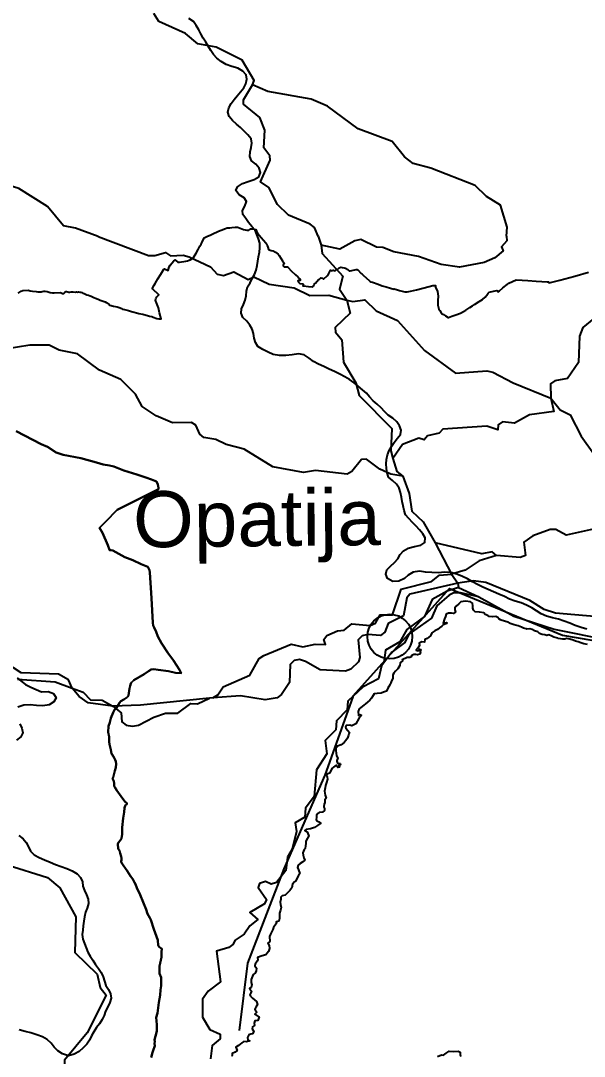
# Model space of a CAD drawing. Header units: metres. Extents: x 13.21 to 19.52, y 42.14 to 46.62.
# Drawn here: x 14.1504 to 14.3766, y 45.174 to 45.5895 of the extents above; entities that cross this region are included whole.
import ezdxf

# ---------------------------------------------------------------- set-up
doc = ezdxf.new("R2010")
doc.units = ezdxf.units.M
doc.header["$MEASUREMENT"] = 0
for name, color, linetype in [('CESTE', 5, 'Continuous'), ('GE_obr', 210, 'Continuous'), ('grad_manji', 1, 'Continuous'), ('hr', 9, 'Continuous'), ('naziv_manji', 1, 'Continuous'), ('PRUGE', 7, 'Continuous')]:
    doc.layers.add(name, color=color, linetype=linetype)
doc.styles.get("Standard").update_dxf_attribs({"font": 'arial.ttf'})

msp = doc.modelspace()

# ---------------------------------------------------------------- linework, layer by layer
at = {"layer": 'CESTE'}
for p, q in [((14.26977, 45.50304), (14.271, 45.49946)), ((14.31671, 45.37997), (14.32333, 45.36743)), ((14.32333, 45.36743), (14.32592, 45.36386)), ((14.32592, 45.36386), (14.32615, 45.36209)), ((14.32615, 45.36209), (14.33423, 45.35825)), ((14.29622, 45.33178), (14.29529, 45.33061)), ((14.22756, 45.31775), (14.22624, 45.31763))]:
    msp.add_line(p, q, dxfattribs=at)
for points in [[(14.2434, 45.56371), (14.24409, 45.5655), (14.23934, 45.57364), (14.22883, 45.57885), (14.22148, 45.58024), (14.2166, 45.58435), (14.20581, 45.58912), (14.20377, 45.59232)], [(14.26977, 45.50304), (14.26839, 45.50652), (14.26664, 45.50779), (14.25792, 45.51144), (14.25345, 45.51574), (14.24997, 45.52249), (14.24669, 45.52483), (14.25057, 45.53348), (14.25044, 45.53524), (14.24801, 45.53841), (14.24837, 45.5455), (14.24635, 45.55064), (14.23986, 45.55596), (14.23976, 45.55776), (14.2434, 45.56371)], [(14.34535, 45.50308), (14.34563, 45.50665), (14.34304, 45.51549), (14.33738, 45.519), (14.33279, 45.52332), (14.31504, 45.53025), (14.30788, 45.53215), (14.3045, 45.53485), (14.29945, 45.54101), (14.28584, 45.54602), (14.27348, 45.55515), (14.26695, 45.55799), (14.24958, 45.56105), (14.2434, 45.56371)], [(14.18143, 45.50288), (14.17243, 45.50629), (14.16752, 45.5072), (14.16108, 45.51492), (14.14964, 45.52213), (14.13092, 45.52791), (14.1208, 45.5356), (14.11637, 45.53741), (14.1112, 45.54124), (14.10354, 45.54192), (14.09588, 45.54151), (14.08542, 45.54486)], [(14.18143, 45.50288), (14.20164, 45.49525), (14.20423, 45.49521), (14.20845, 45.49641), (14.21054, 45.49516), (14.21559, 45.49533), (14.21801, 45.49471), (14.22656, 45.49078), (14.22932, 45.48777), (14.23182, 45.48718), (14.23595, 45.48876), (14.24175, 45.48562), (14.24395, 45.48667), (14.25016, 45.4837), (14.26022, 45.48232), (14.26639, 45.47918), (14.27405, 45.4794), (14.28125, 45.47729)], [(14.34535, 45.50308), (14.34556, 45.50119), (14.34342, 45.4988), (14.34408, 45.49712), (14.34075, 45.49427), (14.33645, 45.49242), (14.32659, 45.49062), (14.31914, 45.4916), (14.31006, 45.49484), (14.3002, 45.49678), (14.29579, 45.49849), (14.2932, 45.49858), (14.28698, 45.5017), (14.28457, 45.50117), (14.27848, 45.49775), (14.271, 45.49946)], [(14.271, 45.49946), (14.27134, 45.496), (14.27965, 45.48696), (14.27834, 45.48172), (14.28125, 45.47729)], [(14.28125, 45.47729), (14.28265, 45.47208), (14.27668, 45.46631), (14.27674, 45.46455), (14.27927, 45.46142), (14.27993, 45.45252), (14.2849, 45.44422), (14.28629, 45.4391), (14.29936, 45.42581), (14.29896, 45.41693), (14.29979, 45.4138)], [(14.28125, 45.47729), (14.28375, 45.47676), (14.28853, 45.4775), (14.29309, 45.4731), (14.3017, 45.46924), (14.31251, 45.45708), (14.32495, 45.44805), (14.33747, 45.44903), (14.33995, 45.44851), (14.34812, 45.44422), (14.36321, 45.43803)], [(14.38276, 45.47184), (14.376, 45.4664), (14.37467, 45.46295), (14.37432, 45.45233), (14.36985, 45.44591), (14.36476, 45.44499), (14.36304, 45.44381), (14.36321, 45.43803)], [(14.30383, 45.40677), (14.29894, 45.40759), (14.29458, 45.40951), (14.28915, 45.41348), (14.28718, 45.4134), (14.28331, 45.40855), (14.28142, 45.40758), (14.26875, 45.40903), (14.2639, 45.4082), (14.25157, 45.41052), (14.24004, 45.41756), (14.23291, 45.41938), (14.22876, 45.42142), (14.22385, 45.42223), (14.22224, 45.42362), (14.22068, 45.42714), (14.21901, 45.42829), (14.21132, 45.42812), (14.20476, 45.43093), (14.19917, 45.43462), (14.19646, 45.43956), (14.19059, 45.44545), (14.18204, 45.4493), (14.17323, 45.45579), (14.16586, 45.45728), (14.16179, 45.45932), (14.15407, 45.45927), (14.14416, 45.45762)], [(14.36321, 45.43803), (14.36445, 45.43269), (14.35458, 45.43136), (14.34865, 45.42794), (14.34377, 45.42855), (14.34201, 45.42729), (14.34195, 45.42536), (14.3375, 45.42673), (14.31983, 45.42552), (14.31836, 45.42395), (14.31368, 45.42293), (14.31236, 45.42128), (14.31016, 45.42199), (14.30369, 45.41938), (14.29979, 45.4138)], [(14.36321, 45.43803), (14.36697, 45.43335), (14.37097, 45.43131), (14.37538, 45.42283), (14.38111, 45.4148), (14.38256, 45.40951), (14.38516, 45.40528)], [(14.29979, 45.4138), (14.30144, 45.40856), (14.30383, 45.40677)], [(14.30383, 45.40677), (14.30629, 45.39978), (14.30736, 45.39266), (14.31191, 45.38844), (14.31671, 45.37997)], [(14.38135, 45.38568), (14.3694, 45.38306), (14.36522, 45.38531), (14.3629, 45.38533), (14.356, 45.3828), (14.3524, 45.3803), (14.35308, 45.3749), (14.35094, 45.37415), (14.34143, 45.37486)], [(14.34143, 45.37486), (14.33964, 45.37635), (14.33546, 45.37559), (14.31671, 45.37997)], [(14.34143, 45.37486), (14.33444, 45.37269), (14.3288, 45.36905), (14.32333, 45.36743)], [(14.22756, 45.31775), (14.22952, 45.31894), (14.23165, 45.32214), (14.24232, 45.32693), (14.24611, 45.33355), (14.24799, 45.33477), (14.25892, 45.33926), (14.26358, 45.3382), (14.26855, 45.33926), (14.27268, 45.33916), (14.27214, 45.34116), (14.27325, 45.34275), (14.27754, 45.3447), (14.28017, 45.34493), (14.28326, 45.34745), (14.29072, 45.34676), (14.29275, 45.34772), (14.29474, 45.35104), (14.29967, 45.35112), (14.30314, 45.3614), (14.31524, 45.36452), (14.31855, 45.36696), (14.32333, 45.36743)], [(14.40988, 45.34638), (14.39968, 45.34635), (14.38532, 45.35005), (14.36507, 45.35172), (14.36051, 45.35328), (14.35482, 45.35686), (14.33716, 45.36401), (14.33219, 45.3647), (14.32592, 45.36386)], [(14.32592, 45.36386), (14.30665, 45.35944), (14.30545, 45.35788), (14.30399, 45.35074), (14.29784, 45.34766), (14.29655, 45.3442), (14.2948, 45.34285), (14.28979, 45.34326), (14.28744, 45.34264), (14.28591, 45.34112), (14.28655, 45.33401), (14.28597, 45.33227), (14.28294, 45.32934), (14.28076, 45.32852), (14.27059, 45.32901), (14.26474, 45.3323), (14.2623, 45.33311), (14.2601, 45.3327), (14.25862, 45.33111), (14.25835, 45.32399), (14.25511, 45.31908), (14.25331, 45.31782), (14.24846, 45.31703), (14.23859, 45.31862), (14.22756, 45.31775)], [(14.32615, 45.36209), (14.32154, 45.36056), (14.31559, 45.35719), (14.31252, 45.35039), (14.30535, 45.34525), (14.30253, 45.34029), (14.29684, 45.33687), (14.29622, 45.33178)], [(14.33423, 45.35825), (14.32695, 45.35993), (14.3243, 45.35988), (14.32238, 45.35892), (14.31747, 45.35475), (14.31531, 45.34972), (14.30622, 45.34335), (14.30464, 45.33997), (14.29939, 45.33614), (14.29622, 45.33178)], [(14.33423, 45.35825), (14.3483, 45.35049), (14.3645, 45.3454), (14.38654, 45.34089), (14.41883, 45.33646), (14.43317, 45.33205)], [(14.17098, 45.32161), (14.16954, 45.325), (14.1656, 45.32732), (14.15053, 45.32787), (14.14114, 45.3339), (14.13184, 45.33681), (14.12778, 45.34131), (14.1242, 45.34379), (14.11935, 45.34465), (14.11623, 45.34756), (14.10902, 45.34849)], [(14.29529, 45.33061), (14.29401, 45.32537), (14.28792, 45.3222), (14.28168, 45.31648), (14.28145, 45.31296), (14.2772, 45.30861), (14.27691, 45.30501), (14.27262, 45.30068), (14.27332, 45.29531), (14.26911, 45.28889), (14.26823, 45.27814), (14.26477, 45.27348), (14.26448, 45.26986), (14.26061, 45.26765), (14.26111, 45.26415), (14.25942, 45.2571), (14.25746, 45.25382), (14.25681, 45.24847), (14.25304, 45.2437), (14.25095, 45.24306), (14.24862, 45.24405), (14.24628, 45.24323), (14.24574, 45.24171), (14.24909, 45.23682), (14.24831, 45.23507), (14.24235, 45.23169), (14.24559, 45.22891), (14.24233, 45.22625), (14.24012, 45.22298), (14.23645, 45.22056), (14.2356, 45.21883), (14.23393, 45.21756), (14.22897, 45.21619), (14.23058, 45.2039), (14.2257, 45.20005), (14.22335, 45.19683), (14.22332, 45.18965), (14.22636, 45.18469), (14.23042, 45.1828), (14.23048, 45.18092), (14.22726, 45.1783), (14.22659, 45.17296)], [(14.14906, 45.32525), (14.16426, 45.32427), (14.17098, 45.32161)], [(14.17098, 45.32161), (14.17548, 45.32006), (14.1784, 45.31699), (14.18311, 45.31691), (14.1874, 45.31441)], [(14.1874, 45.31441), (14.17746, 45.31584), (14.17382, 45.31833), (14.17098, 45.32161)], [(14.1874, 45.31441), (14.19071, 45.31177), (14.19103, 45.30816), (14.19274, 45.30684), (14.19525, 45.30648), (14.19772, 45.30684), (14.20383, 45.31007), (14.2085, 45.3116), (14.21344, 45.31162), (14.21868, 45.31546), (14.22132, 45.31543), (14.22624, 45.31763)], [(14.22624, 45.31763), (14.1985, 45.31487), (14.1874, 45.31441)], [(14.14491, 45.25084), (14.16115, 45.24567), (14.16611, 45.24159), (14.17246, 45.22992), (14.17214, 45.21556), (14.1811, 45.20686), (14.18233, 45.2016), (14.18467, 45.19852), (14.17707, 45.18332), (14.16799, 45.17247), (14.16794, 45.16898), (14.16334, 45.16007)]]:
    msp.add_lwpolyline(points, dxfattribs=at)
at = {"layer": 'GE_obr'}
msp.add_lwpolyline([(14.23819, 45.18437), (14.24159, 45.21137), (14.25609, 45.24918), (14.27259, 45.28673), (14.28379, 45.31825), (14.28382, 45.31863), (14.32258, 45.3616), (14.36795, 45.34296), (14.40315, 45.33691), (14.43117, 45.33069), (14.48373, 45.30601), (14.53631, 45.28049), (14.55174, 45.28309), (14.5564, 45.28835)], dxfattribs=at)
at = {"layer": 'grad_manji'}
msp.add_circle((14.29855, 45.34235), 0.00898, dxfattribs=at)
at = {"layer": 'hr'}
for points in [[(14.14942, 45.48021), (14.15062, 45.48097), (14.15125, 45.48122), (14.15343, 45.48129), (14.15372, 45.48119), (14.15417, 45.48115), (14.15511, 45.48099), (14.15655, 45.48085), (14.15732, 45.48074), (14.15865, 45.48065), (14.15902, 45.48081), (14.15965, 45.48097), (14.16019, 45.48094), (14.16096, 45.48086), (14.16218, 45.48045), (14.16311, 45.48027), (14.1638, 45.48027), (14.1663, 45.48037), (14.16715, 45.47997), (14.16721, 45.48008), (14.16767, 45.48008), (14.16786, 45.48021), (14.16805, 45.48043), (14.16811, 45.4806), (14.16826, 45.48071), (14.1685, 45.48079), (14.16882, 45.48082), (14.16927, 45.48075), (14.16965, 45.48059), (14.17013, 45.48059), (14.17067, 45.48067), (14.17143, 45.48065), (14.17236, 45.48059), (14.17273, 45.48064), (14.17314, 45.4806), (14.17357, 45.48062), (14.17406, 45.48061), (14.17452, 45.48054), (14.17497, 45.48042), (14.17535, 45.48021), (14.1759, 45.48), (14.17641, 45.47969), (14.177, 45.47948), (14.17756, 45.47936), (14.17821, 45.47913), (14.1787, 45.47889), (14.1792, 45.47869), (14.17979, 45.47841), (14.18044, 45.4782), (14.18143, 45.47778), (14.18224, 45.47738), (14.18433, 45.47668), (14.18497, 45.47624), (14.18539, 45.47601), (14.18587, 45.47563), (14.18596, 45.47541), (14.18619, 45.47527), (14.18763, 45.47499), (14.18907, 45.47464), (14.19032, 45.47424), (14.19083, 45.47401), (14.19129, 45.47371), (14.19212, 45.47353), (14.1936, 45.47316), (14.19444, 45.47293), (14.19482, 45.47281), (14.19544, 45.47266), (14.19734, 45.47214), (14.19781, 45.47205), (14.19862, 45.47182), (14.19945, 45.47166), (14.20069, 45.47131), (14.20123, 45.47125), (14.2021, 45.47097), (14.20301, 45.47076), (14.20356, 45.47051), (14.20509, 45.47004), (14.20579, 45.4699), (14.20675, 45.46983), (14.20613, 45.47222), (14.20567, 45.47426), (14.20464, 45.47695), (14.20445, 45.47737), (14.20457, 45.47786), (14.20499, 45.47862), (14.20582, 45.47953), (14.20348, 45.48177), (14.20333, 45.48197), (14.20332, 45.48217), (14.20393, 45.48339), (14.20437, 45.48404), (14.20547, 45.48591), (14.20669, 45.4878), (14.20782, 45.48982), (14.20806, 45.48988), (14.20952, 45.48926), (14.20996, 45.49065), (14.21044, 45.49139), (14.21183, 45.49313), (14.21225, 45.49342), (14.21246, 45.4935), (14.21267, 45.49319), (14.21341, 45.49259), (14.21418, 45.49259), (14.21495, 45.49266), (14.21591, 45.49284), (14.21662, 45.49304), (14.21733, 45.49318), (14.21806, 45.49341), (14.21844, 45.49356), (14.21909, 45.49396), (14.21975, 45.49451), (14.22086, 45.49626), (14.22159, 45.49771), (14.22236, 45.49894), (14.22286, 45.49982), (14.22307, 45.50029), (14.22399, 45.50238), (14.22512, 45.50293), (14.22674, 45.50358), (14.22727, 45.50386), (14.22982, 45.50499), (14.23083, 45.50539), (14.23265, 45.50603), (14.23326, 45.5063), (14.23432, 45.50636), (14.23509, 45.50645), (14.2366, 45.50669), (14.23738, 45.5066), (14.23784, 45.50648), (14.2398, 45.50573), (14.24051, 45.5055), (14.24116, 45.50536), (14.2417, 45.50537), (14.24201, 45.50548), (14.24236, 45.5057), (14.24262, 45.50593), (14.24339, 45.5059), (14.24479, 45.50573), (14.24503, 45.50502), (14.24543, 45.50425), (14.24688, 45.50243), (14.24876, 45.50029), (14.24919, 45.49981), (14.24928, 45.49922), (14.24957, 45.49856), (14.24986, 45.49761), (14.25087, 45.4973), (14.25178, 45.49713), (14.25268, 45.49656), (14.25371, 45.49573), (14.25415, 45.4953), (14.25544, 45.49309), (14.25598, 45.49236), (14.25614, 45.49192), (14.25603, 45.49174), (14.25573, 45.49142), (14.25575, 45.49108), (14.25607, 45.49084), (14.25619, 45.49068), (14.25667, 45.49077), (14.25733, 45.49073), (14.25779, 45.4905), (14.25898, 45.48907), (14.26072, 45.48756), (14.2616, 45.48665), (14.26195, 45.48615), (14.26252, 45.48572), (14.26258, 45.48544), (14.26254, 45.48526), (14.26186, 45.48516), (14.26164, 45.48506), (14.26192, 45.48453), (14.2624, 45.48409), (14.2635, 45.48396), (14.2637, 45.48391), (14.26393, 45.48356), (14.26365, 45.48307), (14.26393, 45.48312), (14.26589, 45.48285), (14.26736, 45.48271), (14.26771, 45.48285), (14.26806, 45.4831), (14.26818, 45.48371), (14.26867, 45.48416), (14.26998, 45.48566), (14.27032, 45.48583), (14.2709, 45.48628), (14.27158, 45.48622), (14.27181, 45.48589), (14.27206, 45.48587), (14.27344, 45.48712), (14.2739, 45.48774), (14.2748, 45.48936), (14.27515, 45.48908), (14.27585, 45.48939), (14.27624, 45.48905), (14.27679, 45.48927), (14.27732, 45.48962), (14.27771, 45.48978), (14.27824, 45.49026), (14.27892, 45.49052), (14.27946, 45.4905), (14.28019, 45.49033), (14.28077, 45.49015), (14.2817, 45.48968), (14.28219, 45.48912), (14.2826, 45.48908), (14.28334, 45.4893), (14.28511, 45.48963), (14.28542, 45.48966), (14.28568, 45.48946), (14.28708, 45.48806), (14.28746, 45.48777), (14.28796, 45.48725), (14.29029, 45.48517), (14.29061, 45.48482), (14.29094, 45.48468), (14.2916, 45.48451), (14.29391, 45.4838), (14.29552, 45.48309), (14.29659, 45.48278), (14.29716, 45.48269), (14.29881, 45.48222), (14.30016, 45.48178), (14.30026, 45.48184), (14.30171, 45.4815), (14.3025, 45.48121), (14.30463, 45.48068), (14.30522, 45.48062), (14.30554, 45.48063), (14.30681, 45.4809), (14.30928, 45.48152), (14.31439, 45.48289), (14.31587, 45.48317), (14.31691, 45.48324), (14.31693, 45.48255), (14.31766, 45.48076), (14.31789, 45.47984), (14.318, 45.47895), (14.31781, 45.47723), (14.31787, 45.47535), (14.3183, 45.47372), (14.3186, 45.47313), (14.31937, 45.47205), (14.3201, 45.47162), (14.32094, 45.47103), (14.32196, 45.47045), (14.32212, 45.4704), (14.32348, 45.47098), (14.32505, 45.47141), (14.32691, 45.47215), (14.32814, 45.47274), (14.32904, 45.47335), (14.3307, 45.47446), (14.33176, 45.47504), (14.33256, 45.47562), (14.33443, 45.47677), (14.33573, 45.47765), (14.33682, 45.47852), (14.3375, 45.47933), (14.33807, 45.48013), (14.3385, 45.48053), (14.34024, 45.48097), (14.34147, 45.48117), (14.34181, 45.48102), (14.34191, 45.48069), (14.34253, 45.48114), (14.34396, 45.48223), (14.34564, 45.48363), (14.34635, 45.4841), (14.34775, 45.48483), (14.34926, 45.48552), (14.35163, 45.4854), (14.35394, 45.48522), (14.35735, 45.48502), (14.35959, 45.48489), (14.36172, 45.48465), (14.36224, 45.48466), (14.36254, 45.48429), (14.36683, 45.48541), (14.37286, 45.48703), (14.37837, 45.48852)], [(14.14855, 45.42482), (14.15858, 45.4196), (14.16109, 45.41849), (14.16462, 45.41619), (14.16745, 45.4153), (14.17451, 45.41396), (14.18088, 45.41215), (14.1835, 45.41147), (14.18601, 45.41099), (14.18782, 45.41054), (14.19184, 45.40906), (14.19706, 45.40734), (14.20057, 45.40624), (14.20283, 45.40533), (14.20489, 45.40457), (14.20541, 45.40338), (14.20574, 45.40198), (14.20574, 45.40155), (14.19501, 45.39613), (14.1894, 45.3934), (14.18916, 45.39328), (14.18828, 45.39236), (14.18522, 45.38916), (14.18206, 45.38605), (14.18319, 45.38402), (14.18536, 45.37903), (14.18606, 45.37715), (14.18609, 45.37706), (14.18666, 45.377), (14.18739, 45.37687), (14.19224, 45.37422), (14.19534, 45.37298), (14.19876, 45.37145), (14.20147, 45.37034), (14.2021, 45.36901), (14.2022, 45.36807), (14.20285, 45.35775), (14.20339, 45.3479), (14.20351, 45.34678), (14.20401, 45.34607), (14.20473, 45.34425), (14.20537, 45.34242), (14.20689, 45.33976), (14.20945, 45.3359), (14.21179, 45.33282), (14.21413, 45.329), (14.21478, 45.32763), (14.21259, 45.32787), (14.20971, 45.32842), (14.2056, 45.32907), (14.20385, 45.32924), (14.20275, 45.32911), (14.20167, 45.32848), (14.19993, 45.32726), (14.19576, 45.32483), (14.19483, 45.324), (14.19466, 45.32352), (14.19433, 45.32259), (14.19402, 45.32147), (14.19362, 45.31872), (14.19333, 45.31829), (14.19297, 45.31795), (14.19181, 45.31714), (14.19063, 45.3165), (14.19005, 45.31581), (14.18869, 45.31345), (14.18806, 45.31302), (14.18747, 45.3119), (14.18657, 45.30957), (14.18614, 45.30783), (14.18558, 45.30639), (14.1855, 45.30399), (14.18585, 45.30208), (14.18588, 45.30014), (14.18606, 45.29919), (14.18658, 45.29694), (14.18689, 45.29542), (14.18772, 45.294), (14.18829, 45.29294), (14.18859, 45.29229), (14.18868, 45.29132), (14.18854, 45.28982), (14.1882, 45.28845), (14.18746, 45.28588), (14.18723, 45.28536), (14.18771, 45.2844), (14.18787, 45.28335), (14.18792, 45.28241), (14.18813, 45.28198), (14.189, 45.28064), (14.19069, 45.27825), (14.19223, 45.27618), (14.19296, 45.2755), (14.193, 45.27532), (14.19305, 45.27512), (14.19233, 45.27463), (14.1923, 45.27452), (14.1921, 45.27366), (14.19192, 45.27193), (14.19155, 45.26945), (14.19116, 45.26576), (14.19115, 45.2657), (14.19117, 45.26467), (14.19108, 45.26302), (14.19082, 45.26135), (14.19038, 45.26049), (14.18962, 45.25971), (14.18938, 45.25925), (14.18949, 45.25721), (14.19007, 45.25648), (14.19025, 45.25542), (14.19066, 45.25409), (14.1908, 45.25348), (14.19089, 45.25297), (14.19089, 45.25265), (14.19069, 45.25228), (14.19075, 45.252), (14.19096, 45.25142), (14.19153, 45.25071), (14.1924, 45.24925), (14.19314, 45.24843), (14.19443, 45.24623), (14.19534, 45.24502), (14.19591, 45.24401), (14.19604, 45.24376), (14.19641, 45.24297), (14.19701, 45.24149), (14.19834, 45.23869), (14.20081, 45.2329), (14.20128, 45.23116), (14.20216, 45.22947), (14.20265, 45.22865), (14.2038, 45.22497), (14.20543, 45.22049), (14.20559, 45.21843), (14.20617, 45.21775), (14.20652, 45.21747), (14.20702, 45.21709), (14.20697, 45.21589), (14.20696, 45.21378), (14.20615, 45.21016), (14.20611, 45.20716), (14.20678, 45.20562), (14.20675, 45.20221), (14.20652, 45.20064), (14.20641, 45.19846), (14.20582, 45.19551), (14.20539, 45.19236), (14.20524, 45.19125), (14.20483, 45.18955), (14.20488, 45.18821), (14.20501, 45.18661), (14.20501, 45.18398), (14.20452, 45.18198), (14.20413, 45.18063), (14.20421, 45.17985), (14.20411, 45.17914), (14.20424, 45.17815), (14.2035, 45.17632), (14.20332, 45.17552), (14.20282, 45.17345)], [(14.20282, 45.17345), (14.20332, 45.17552), (14.2035, 45.17632), (14.20424, 45.17815), (14.20411, 45.17914), (14.20421, 45.17985), (14.20413, 45.18063), (14.20452, 45.18198), (14.20501, 45.18398), (14.20501, 45.18661), (14.20488, 45.18821), (14.20483, 45.18955), (14.20524, 45.19125), (14.20539, 45.19236), (14.20582, 45.19551), (14.20641, 45.19846), (14.20652, 45.20064), (14.20675, 45.20221), (14.20678, 45.20562), (14.20611, 45.20716), (14.20615, 45.21016), (14.20696, 45.21378), (14.20697, 45.21589), (14.20702, 45.21709), (14.20652, 45.21747), (14.20617, 45.21775), (14.20559, 45.21843), (14.20543, 45.22049), (14.2038, 45.22497), (14.20265, 45.22865), (14.20216, 45.22947), (14.20128, 45.23116), (14.20081, 45.2329), (14.19834, 45.23869), (14.19701, 45.24149), (14.19641, 45.24297), (14.19604, 45.24376), (14.19591, 45.24401), (14.19534, 45.24502), (14.19443, 45.24623), (14.19314, 45.24843), (14.1924, 45.24925), (14.19153, 45.25071), (14.19096, 45.25142), (14.19075, 45.252), (14.19069, 45.25228), (14.19089, 45.25265), (14.19089, 45.25297), (14.1908, 45.25348), (14.19066, 45.25409), (14.19025, 45.25542), (14.19007, 45.25648), (14.18949, 45.25721), (14.18938, 45.25925), (14.18962, 45.25971), (14.19038, 45.26049), (14.19082, 45.26135), (14.19108, 45.26302), (14.19117, 45.26467), (14.19115, 45.2657), (14.19116, 45.26576), (14.19155, 45.26945), (14.19192, 45.27193), (14.1921, 45.27366), (14.1923, 45.27452), (14.19233, 45.27463), (14.19305, 45.27512), (14.193, 45.27532), (14.19296, 45.2755), (14.19223, 45.27618), (14.19069, 45.27825), (14.189, 45.28064), (14.18813, 45.28198), (14.18792, 45.28241), (14.18787, 45.28335), (14.18771, 45.2844), (14.18723, 45.28536), (14.18746, 45.28588), (14.1882, 45.28845), (14.18854, 45.28982), (14.18868, 45.29132), (14.18859, 45.29229), (14.18829, 45.29294), (14.18772, 45.294), (14.18689, 45.29542), (14.18658, 45.29694), (14.18606, 45.29919), (14.18588, 45.30014), (14.18585, 45.30208), (14.1855, 45.30399), (14.18558, 45.30639), (14.18614, 45.30783), (14.18657, 45.30957), (14.18747, 45.3119), (14.18806, 45.31302), (14.18869, 45.31345), (14.19005, 45.31581), (14.19063, 45.3165), (14.19181, 45.31714), (14.19297, 45.31795), (14.19333, 45.31829), (14.19362, 45.31872), (14.19402, 45.32147), (14.19433, 45.32259), (14.19466, 45.32352), (14.19483, 45.324), (14.19576, 45.32483), (14.19993, 45.32726), (14.20167, 45.32848), (14.20275, 45.32911), (14.20385, 45.32924), (14.2056, 45.32907), (14.20971, 45.32842), (14.21259, 45.32787), (14.21478, 45.32763), (14.21413, 45.329), (14.21179, 45.33282), (14.20945, 45.3359), (14.20689, 45.33976), (14.20537, 45.34242), (14.20473, 45.34425), (14.20401, 45.34607), (14.20351, 45.34678), (14.20339, 45.3479), (14.20285, 45.35775), (14.2022, 45.36807), (14.2021, 45.36901), (14.20147, 45.37034), (14.19876, 45.37145), (14.19534, 45.37298), (14.19224, 45.37422), (14.18739, 45.37687), (14.18666, 45.377), (14.18609, 45.37706), (14.18606, 45.37715), (14.18536, 45.37903), (14.18319, 45.38402), (14.18206, 45.38605), (14.18522, 45.38916), (14.18828, 45.39236), (14.18916, 45.39328), (14.1894, 45.3934), (14.19501, 45.39613), (14.20574, 45.40155), (14.20574, 45.40198), (14.20541, 45.40338), (14.20489, 45.40457), (14.20283, 45.40533), (14.20057, 45.40624), (14.19706, 45.40734), (14.19184, 45.40906), (14.18782, 45.41054), (14.18601, 45.41099), (14.1835, 45.41147), (14.18088, 45.41215), (14.17451, 45.41396), (14.16745, 45.4153), (14.16462, 45.41619), (14.16109, 45.41849), (14.15858, 45.4196), (14.14855, 45.42482)], [(14.37787, 45.3392), (14.37643, 45.33942), (14.37523, 45.33981), (14.37416, 45.3402), (14.37311, 45.34052), (14.37211, 45.34095), (14.37087, 45.34129), (14.3695, 45.34154), (14.36882, 45.34136), (14.368, 45.34138), (14.36615, 45.34165), (14.36596, 45.34171), (14.36446, 45.34218), (14.36364, 45.34258), (14.36241, 45.34302), (14.36153, 45.34279), (14.36081, 45.34304), (14.35972, 45.34317), (14.35869, 45.3436), (14.358, 45.34429), (14.35661, 45.34461), (14.35573, 45.34516), (14.35475, 45.34548), (14.35361, 45.34534), (14.35329, 45.34545), (14.35218, 45.3458), (14.3514, 45.34609), (14.35013, 45.34668), (14.34844, 45.34701), (14.3469, 45.34759), (14.34599, 45.34814), (14.34459, 45.34851), (14.34331, 45.3489), (14.34293, 45.34913), (14.34234, 45.34947), (14.34191, 45.34996), (14.34113, 45.35037), (14.33995, 45.35023), (14.3384, 45.35043), (14.33794, 45.35083), (14.33687, 45.35121), (14.33637, 45.35194), (14.33456, 45.3521), (14.33283, 45.35233), (14.33211, 45.35292), (14.33195, 45.3538), (14.33189, 45.35467), (14.33175, 45.35578), (14.33094, 45.35626), (14.32898, 45.35656), (14.32703, 45.35624), (14.32624, 45.35553), (14.3252, 45.35461), (14.32472, 45.35392), (14.32472, 45.3536), (14.3247, 45.35305), (14.32492, 45.35221), (14.32411, 45.3516), (14.32331, 45.35182), (14.3221, 45.35175), (14.32118, 45.35136), (14.32086, 45.35044), (14.3205, 45.34945), (14.32002, 45.3478), (14.32126, 45.34806), (14.32146, 45.34756), (14.31992, 45.34708), (14.31947, 45.34652), (14.31855, 45.34582), (14.31768, 45.34515), (14.3166, 45.34472), (14.31544, 45.34382), (14.31483, 45.34272), (14.31349, 45.34159), (14.31257, 45.34121), (14.31243, 45.34013), (14.31148, 45.34024), (14.31037, 45.33974), (14.31052, 45.33882), (14.3098, 45.33773), (14.30914, 45.33688), (14.3099, 45.3366), (14.31045, 45.33728), (14.31102, 45.33717), (14.31071, 45.33638), (14.31087, 45.33576), (14.31056, 45.3353), (14.30968, 45.33507), (14.30903, 45.33523), (14.30823, 45.33511), (14.30743, 45.33471), (14.30695, 45.33414), (14.30658, 45.33399), (14.30553, 45.33403), (14.30351, 45.3331), (14.30375, 45.33271), (14.30278, 45.33178), (14.30261, 45.33078), (14.30212, 45.3301), (14.30173, 45.3294), (14.30079, 45.32842), (14.3002, 45.3277), (14.29976, 45.327), (14.29974, 45.32548), (14.29924, 45.32455), (14.29902, 45.32386), (14.2987, 45.32326), (14.29821, 45.32235), (14.29781, 45.32171), (14.29724, 45.32045), (14.29609, 45.32006), (14.29507, 45.31961), (14.2935, 45.31951), (14.29234, 45.31937), (14.29187, 45.31868), (14.29124, 45.31766), (14.29052, 45.3168), (14.28957, 45.31606), (14.28886, 45.31538), (14.28814, 45.31486), (14.28694, 45.31395), (14.28623, 45.31332), (14.28584, 45.3123), (14.28602, 45.31071), (14.28649, 45.31111), (14.28722, 45.31089), (14.28607, 45.30943), (14.28493, 45.30741), (14.2833, 45.30656), (14.2825, 45.30677), (14.28101, 45.30671), (14.28077, 45.3062), (14.28094, 45.30557), (14.28168, 45.30467), (14.28241, 45.30394), (14.28215, 45.30337), (14.28201, 45.30281), (14.28159, 45.30166), (14.28085, 45.30065), (14.28018, 45.29985), (14.279, 45.29888), (14.2775, 45.29833), (14.27686, 45.29748), (14.27688, 45.29659), (14.27705, 45.29563), (14.27716, 45.29453), (14.27763, 45.29353), (14.27726, 45.29259), (14.27734, 45.29239), (14.27758, 45.29154), (14.27862, 45.2915), (14.2788, 45.29087), (14.27811, 45.29078), (14.27841, 45.29002), (14.27776, 45.28979), (14.27703, 45.29075), (14.27591, 45.28995), (14.27528, 45.28949), (14.27497, 45.28875), (14.27441, 45.28761), (14.27346, 45.2871), (14.2733, 45.28664), (14.27347, 45.28596), (14.27348, 45.28522), (14.2731, 45.2838), (14.27279, 45.28267), (14.27257, 45.28165), (14.27238, 45.28029), (14.27265, 45.27878), (14.27304, 45.27755), (14.27249, 45.27688), (14.27246, 45.27581), (14.27223, 45.27507), (14.27201, 45.27425), (14.27211, 45.27398), (14.27236, 45.27335), (14.2723, 45.27253), (14.27149, 45.27197), (14.27019, 45.27172), (14.26964, 45.27132), (14.26919, 45.27067), (14.26918, 45.26977), (14.26903, 45.26898), (14.26912, 45.26852), (14.27004, 45.26797), (14.27081, 45.26746), (14.26952, 45.26653), (14.26829, 45.26582), (14.26667, 45.26516), (14.26495, 45.26494), (14.26449, 45.26451), (14.26532, 45.26402), (14.26565, 45.26329), (14.26606, 45.26244), (14.26551, 45.26153), (14.26483, 45.26032), (14.26483, 45.25938), (14.26473, 45.25842), (14.26461, 45.25732), (14.26419, 45.2569), (14.26387, 45.2563), (14.26363, 45.25553), (14.2638, 45.2547), (14.26409, 45.25356), (14.26449, 45.25267), (14.26358, 45.252), (14.26264, 45.25129), (14.2618, 45.25065), (14.2615, 45.24976), (14.26194, 45.24878), (14.26239, 45.24736), (14.26194, 45.24644), (14.26136, 45.2455), (14.26083, 45.2444), (14.26032, 45.24396), (14.25952, 45.24296), (14.25925, 45.24156), (14.25841, 45.24044), (14.25761, 45.23964), (14.25654, 45.23863), (14.25537, 45.23832), (14.25482, 45.23781), (14.25483, 45.23707), (14.2546, 45.23582), (14.25462, 45.2348), (14.25496, 45.23367), (14.25473, 45.23259), (14.25434, 45.2314), (14.25429, 45.2293), (14.254, 45.22816), (14.25296, 45.22793), (14.25309, 45.22742), (14.25186, 45.22561), (14.25164, 45.22481), (14.25105, 45.22374), (14.25067, 45.22302), (14.25025, 45.22209), (14.2504, 45.22003), (14.24955, 45.21929), (14.2501, 45.21839), (14.25027, 45.21725), (14.24981, 45.21602), (14.24874, 45.21471), (14.24735, 45.21428), (14.24543, 45.21364), (14.2456, 45.21267), (14.24525, 45.21219), (14.2445, 45.21097), (14.24431, 45.21022), (14.24501, 45.20928), (14.24494, 45.20831), (14.24455, 45.20734), (14.24368, 45.20676), (14.24338, 45.20605), (14.24286, 45.20484), (14.24291, 45.20359), (14.24316, 45.20263), (14.24294, 45.20158), (14.24226, 45.20117), (14.24255, 45.20059), (14.24304, 45.20014), (14.24275, 45.19946), (14.24233, 45.19868), (14.24268, 45.19813), (14.24339, 45.19724), (14.24502, 45.19589), (14.24551, 45.19476), (14.24473, 45.19373), (14.24441, 45.19283), (14.24459, 45.1922), (14.24514, 45.19165), (14.24439, 45.1909), (14.24607, 45.1896), (14.2456, 45.18835), (14.2444, 45.18818), (14.24417, 45.18727), (14.24426, 45.1863), (14.24343, 45.18572), (14.24328, 45.18492), (14.24396, 45.18394), (14.24342, 45.18295), (14.24278, 45.18278), (14.24198, 45.18259), (14.24167, 45.18198), (14.24144, 45.18147), (14.24161, 45.18062), (14.24234, 45.18011), (14.24099, 45.17981), (14.23992, 45.17993), (14.23918, 45.17935), (14.23778, 45.17832), (14.23672, 45.17768), (14.23726, 45.17628), (14.23653, 45.17566), (14.23533, 45.17509), (14.23528, 45.17439), (14.2352, 45.17383)], [(14.31766, 45.1739), (14.31928, 45.1745), (14.32005, 45.17448), (14.32122, 45.17518), (14.32239, 45.17606), (14.32425, 45.17593), (14.32601, 45.17604), (14.3268, 45.17567), (14.32686, 45.17442), (14.3271, 45.17384)]]:
    msp.add_lwpolyline(points, dxfattribs=at)
at = {"layer": 'PRUGE'}
for points in [[(14.37767, 45.34535), (14.37532, 45.34603), (14.37302, 45.34681), (14.37078, 45.34768), (14.36857, 45.34859), (14.36627, 45.34935), (14.36383, 45.34989), (14.36143, 45.35053), (14.35927, 45.35145), (14.35747, 45.35274), (14.35552, 45.35391), (14.35345, 45.35496), (14.35125, 45.35587), (14.34888, 45.35654), (14.3466, 45.35734), (14.34454, 45.35841), (14.34235, 45.35933), (14.34015, 45.36025), (14.338, 45.36122), (14.33588, 45.36221), (14.33381, 45.36327), (14.33179, 45.36437), (14.32978, 45.36548), (14.3277, 45.36653), (14.32552, 45.36747), (14.3231, 45.36806), (14.32058, 45.36822), (14.32058, 45.36822), (14.31804, 45.36795), (14.31549, 45.36801), (14.31295, 45.36827), (14.31044, 45.36864), (14.31044, 45.36864), (14.308, 45.36816), (14.30598, 45.36707), (14.30441, 45.36562), (14.30218, 45.36459), (14.2998, 45.36451), (14.29765, 45.36564), (14.29692, 45.36736), (14.2974, 45.36911), (14.29887, 45.37063), (14.30049, 45.37203), (14.3018, 45.37355), (14.3027, 45.37524), (14.30406, 45.3768), (14.30597, 45.37789), (14.30845, 45.37846), (14.31104, 45.379), (14.31267, 45.38012), (14.3128, 45.38202), (14.31178, 45.38365), (14.31046, 45.38521), (14.3091, 45.38673), (14.30763, 45.3882), (14.30617, 45.38969), (14.30488, 45.39123), (14.30432, 45.39298), (14.30391, 45.39476), (14.3035, 45.39654), (14.30322, 45.39832), (14.30289, 45.40011), (14.30237, 45.40187), (14.30119, 45.40346), (14.29965, 45.40492), (14.29807, 45.40632), (14.2975, 45.40806), (14.29725, 45.40986), (14.29715, 45.41166), (14.2972, 45.41346), (14.29758, 45.41524), (14.29831, 45.41697), (14.2992, 45.41865), (14.3003, 45.42027), (14.30154, 45.42184), (14.30281, 45.42345), (14.30318, 45.42516), (14.3025, 45.42694), (14.30133, 45.42853), (14.29972, 45.42993), (14.29787, 45.43118), (14.29646, 45.43267), (14.29503, 45.43416), (14.29349, 45.43559), (14.2919, 45.43701), (14.29047, 45.4385), (14.28914, 45.44004), (14.28753, 45.44142), (14.28589, 45.44281), (14.28424, 45.44418), (14.28243, 45.44546), (14.28049, 45.44663), (14.27844, 45.4477), (14.27632, 45.44871), (14.2742, 45.44971), (14.27208, 45.45072), (14.26988, 45.45165), (14.2679, 45.45276), (14.26612, 45.45407), (14.2642, 45.45535), (14.26193, 45.45579), (14.26193, 45.45579), (14.25935, 45.45535), (14.25681, 45.45509), (14.25425, 45.45511), (14.25176, 45.45553), (14.24967, 45.45653), (14.24755, 45.45761), (14.24555, 45.45869), (14.24463, 45.46036), (14.24414, 45.46214), (14.2438, 45.46392), (14.2433, 45.4657), (14.24242, 45.46737), (14.24114, 45.46894), (14.2396, 45.47042), (14.23884, 45.47207), (14.23905, 45.47389), (14.23985, 45.4756), (14.24053, 45.47733), (14.24089, 45.47911), (14.24097, 45.48092), (14.24145, 45.48266), (14.24244, 45.48433), (14.24337, 45.48601), (14.24421, 45.4877), (14.24488, 45.48944), (14.24534, 45.4912), (14.24564, 45.49299), (14.24584, 45.49478), (14.24619, 45.49656), (14.24644, 45.49835), (14.24643, 45.50015), (14.24578, 45.50189), (14.24512, 45.50363), (14.24447, 45.50536), (14.24311, 45.50689), (14.24185, 45.50845), (14.24081, 45.5101), (14.2395, 45.51172), (14.23941, 45.51338), (14.24042, 45.51509), (14.241, 45.51693), (14.24004, 45.51839), (14.23802, 45.5196), (14.23676, 45.52129), (14.23742, 45.52284), (14.23941, 45.52411), (14.24171, 45.52491), (14.24406, 45.52574), (14.24595, 45.52684), (14.24667, 45.52863), (14.24614, 45.53034), (14.2448, 45.53192), (14.24307, 45.53328), (14.24241, 45.53496), (14.24247, 45.53679), (14.24286, 45.53857), (14.24312, 45.54038), (14.24286, 45.54213), (14.24162, 45.54373), (14.24014, 45.5452), (14.23856, 45.54661), (14.23698, 45.54802), (14.23539, 45.54946), (14.23413, 45.55102), (14.23349, 45.55278), (14.23389, 45.55452), (14.23489, 45.5562), (14.23603, 45.55781), (14.23726, 45.55939), (14.23857, 45.56093), (14.23992, 45.56247), (14.24077, 45.56417), (14.24112, 45.56595), (14.2409, 45.56777), (14.23958, 45.56927), (14.23753, 45.57037), (14.23513, 45.57105), (14.23291, 45.57195), (14.23088, 45.57305), (14.22912, 45.57437), (14.22784, 45.57591), (14.22676, 45.57754), (14.2257, 45.57919), (14.22467, 45.58083), (14.2237, 45.5825), (14.22276, 45.58417), (14.22183, 45.58585), (14.22085, 45.58752), (14.21976, 45.58915), (14.21784, 45.59029)], [(14.14895, 45.32584), (14.15062, 45.32447), (14.15233, 45.32313), (14.1544, 45.32208), (14.15655, 45.32109), (14.15877, 45.32024), (14.16143, 45.32027), (14.16356, 45.3195), (14.16463, 45.31784), (14.16374, 45.31612), (14.16184, 45.31496), (14.15929, 45.31452), (14.15677, 45.31474), (14.1542, 45.31495), (14.15168, 45.31488), (14.15168, 45.31488), (14.14925, 45.31408)], [(14.1501, 45.30732), (14.15087, 45.30561), (14.15122, 45.30379), (14.1505, 45.30212), (14.14876, 45.30076)], [(14.14959, 45.26257), (14.15135, 45.26126), (14.15261, 45.25971), (14.1535, 45.25802), (14.15432, 45.25629), (14.15577, 45.25486), (14.15778, 45.25372), (14.15999, 45.25282), (14.16218, 45.25191), (14.16436, 45.25098), (14.16661, 45.25012), (14.16886, 45.24928), (14.17105, 45.24836), (14.17304, 45.24721), (14.17441, 45.24573), (14.17515, 45.24399), (14.17537, 45.24219), (14.17596, 45.24045), (14.17681, 45.23876), (14.17751, 45.23701), (14.17757, 45.23523), (14.17709, 45.23346), (14.17641, 45.23173), (14.17594, 45.22996), (14.17567, 45.22817), (14.17551, 45.22637), (14.17527, 45.22458), (14.17509, 45.22279), (14.17538, 45.22101), (14.17596, 45.21925), (14.17672, 45.21754), (14.17738, 45.2158), (14.17824, 45.21411), (14.17929, 45.21248), (14.18041, 45.21085), (14.18156, 45.20924), (14.18263, 45.20762), (14.18344, 45.20591), (14.18404, 45.20417), (14.18462, 45.20242), (14.18561, 45.20075), (14.18641, 45.19904), (14.18675, 45.19728), (14.18619, 45.19552), (14.18536, 45.19381), (14.18443, 45.19213), (14.18383, 45.19039), (14.18304, 45.18868), (14.18201, 45.18704), (14.18075, 45.18548), (14.1797, 45.18384), (14.17887, 45.18214), (14.17801, 45.18045), (14.1769, 45.17883), (14.17551, 45.17732), (14.17389, 45.17592), (14.17187, 45.17476), (14.16956, 45.1742), (14.16716, 45.17493), (14.16532, 45.17615), (14.16387, 45.17767), (14.16262, 45.17924), (14.16106, 45.18066), (14.15915, 45.18183), (14.15687, 45.18264), (14.15451, 45.18332), (14.15213, 45.18395), (14.14975, 45.18459)]]:
    msp.add_lwpolyline(points, dxfattribs=at)

# ---------------------------------------------------------------- texts
at = {"layer": 'naziv_manji', "insert": (14.19537, 45.40057), "char_height": 0.0224579, "width": 0.1310043, "attachment_point": 1, "rotation": 0.5692}
msp.add_mtext('{\\fArial CE|b0|i0|c238|p34;Opatija}     ', dxfattribs=at)

doc.saveas('drawing.dxf')
